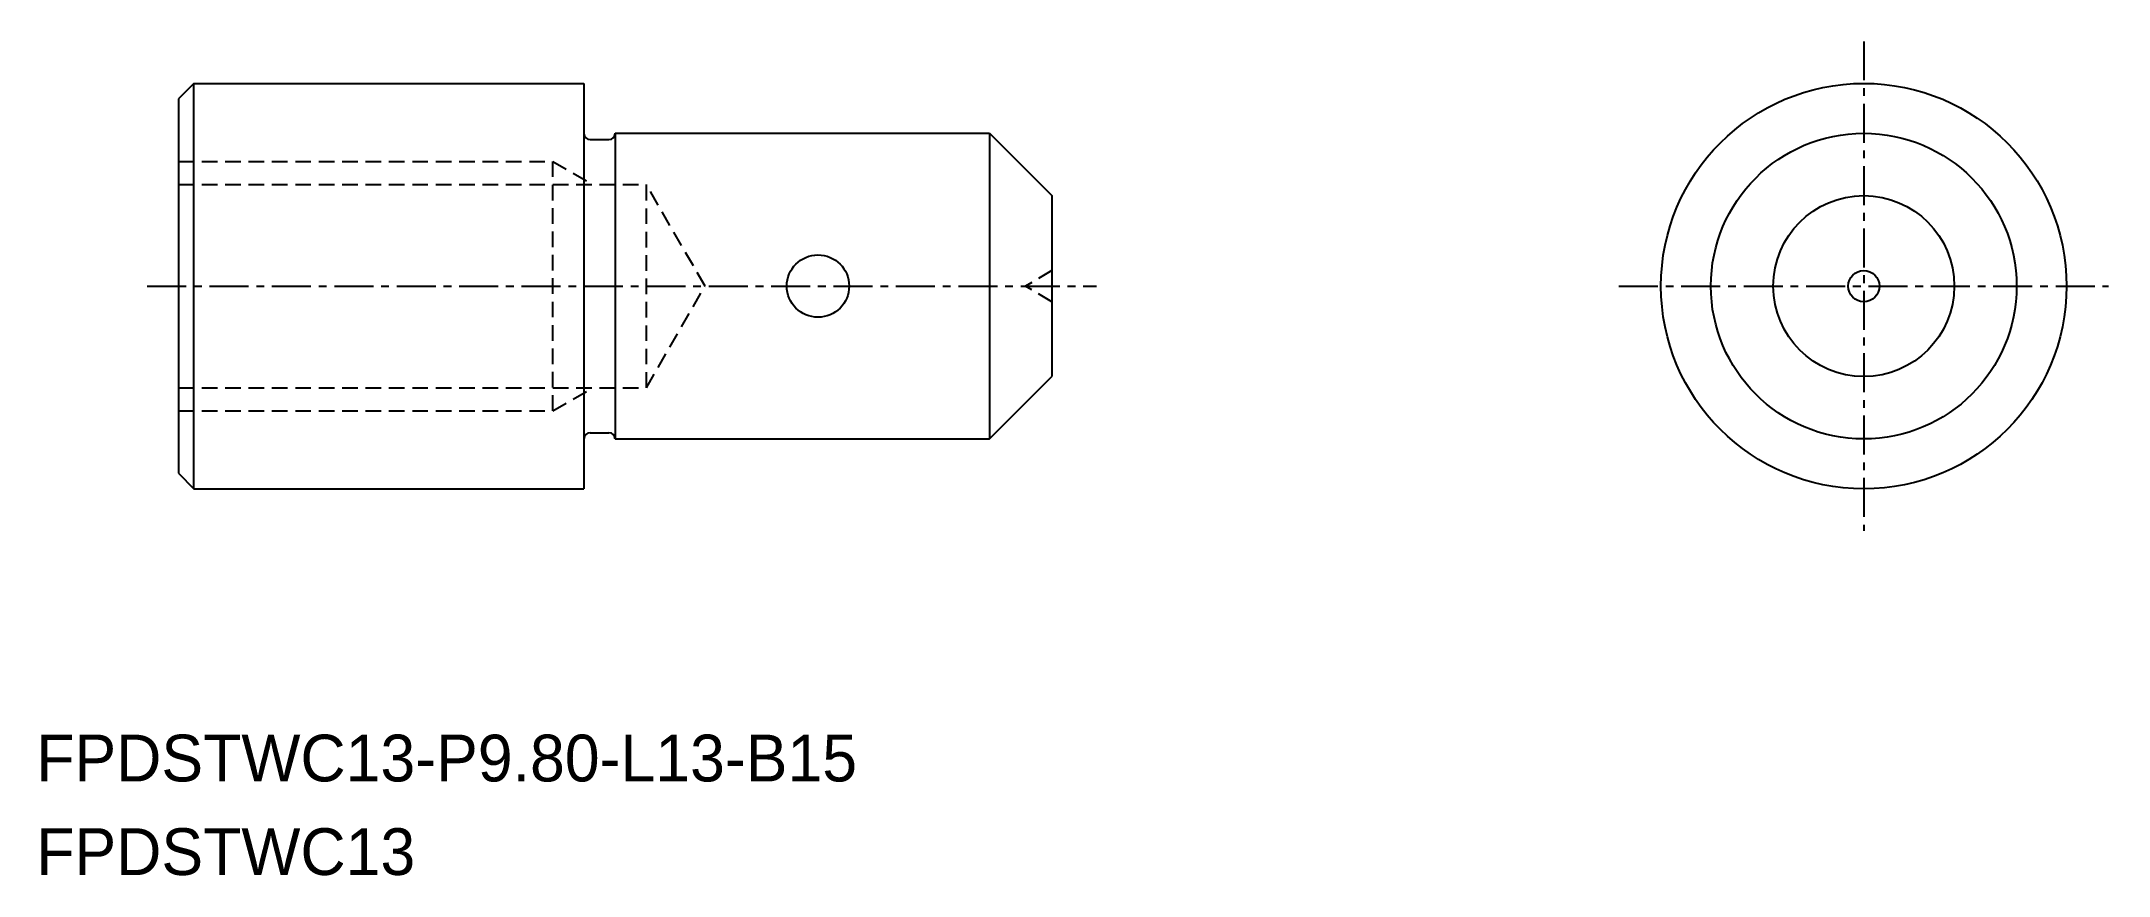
# Model space of a CAD drawing. Extents: x -1427 to -1360.7, y -637.6 to -610.8.
import ezdxf

# ---------------------------------------------------------------- set-up
doc = ezdxf.new("R2010")
doc.units = 0
doc.linetypes.add('CENTER', pattern=[2, 1.25, -0.25, 0.25, -0.25])
doc.linetypes.add('DASHED', pattern=[0.75, 0.5, -0.25])
doc.layers.get('0').update_dxf_attribs({"linetype": 'CONTINUOUS'})
doc.layers.add('CENTER', color=1, linetype='CENTER')

msp = doc.modelspace()

# ---------------------------------------------------------------- linework, layer by layer
at = {"color": 7, "linetype": 'CONTINUOUS'}
for p, q in [((-1422.097, -612.198), (-1422.597, -612.698)), ((-1422.097, -612.198), (-1409.597, -612.198)), ((-1422.097, -625.198), (-1422.097, -612.198)), ((-1409.597, -612.198), (-1409.597, -625.198)), ((-1422.597, -612.698), (-1422.597, -624.698)), ((-1408.597, -613.798), (-1396.597, -613.798)), ((-1396.597, -613.798), (-1394.597, -615.798)), ((-1394.597, -615.798), (-1394.597, -621.598)), ((-1396.597, -623.598), (-1394.597, -621.598)), ((-1408.597, -623.598), (-1396.597, -623.598)), ((-1422.597, -624.698), (-1422.097, -625.198)), ((-1422.097, -625.198), (-1409.597, -625.198))]:
    msp.add_line(p, q, dxfattribs=at)
at = {"linetype": 'CONTINUOUS'}
for p, q in [((-1409.397, -613.998), (-1408.797, -613.998)), ((-1409.397, -623.398), (-1408.797, -623.398))]:
    msp.add_line(p, q, dxfattribs=at)
for p, q in [((-1408.597, -613.798), (-1408.597, -623.598)), ((-1396.597, -613.798), (-1396.597, -623.598))]:
    msp.add_line(p, q)
at = {"color": 3, "linetype": 'DASHED'}
for p, q in [((-1422.597, -614.698), (-1410.597, -614.698)), ((-1410.597, -614.698), (-1409.313, -615.439)), ((-1410.597, -622.698), (-1410.597, -614.698)), ((-1422.597, -615.439), (-1407.597, -615.439)), ((-1407.597, -621.956), (-1407.597, -615.439)), ((-1405.716, -618.698), (-1407.597, -615.439)), ((-1407.597, -621.956), (-1405.716, -618.698)), ((-1394.597, -618.198), (-1395.45, -618.698)), ((-1394.597, -619.198), (-1395.45, -618.698)), ((-1422.597, -621.956), (-1407.597, -621.956)), ((-1410.597, -622.698), (-1409.313, -621.956)), ((-1422.597, -622.698), (-1410.597, -622.698))]:
    msp.add_line(p, q, dxfattribs=at)
at = {"linetype": 'CONTINUOUS'}
for centre, radius in [((-1368.578, -618.698), 6.5), ((-1368.578, -618.698), 4.9), ((-1368.578, -618.698), 2.9), ((-1402.097, -618.698), 1), ((-1368.578, -618.698), 0.5)]:
    msp.add_circle(centre, radius, dxfattribs=at)
for centre, start, end in [((-1409.397, -613.798), 180, 270), ((-1408.797, -613.798), 270, 360), ((-1409.397, -623.598), 90, 180), ((-1408.797, -623.598), 0, 90)]:
    msp.add_arc(centre, 0.2, start, end, dxfattribs=at)
at = {"color": 7, "linetype": 'CONTINUOUS'}
msp.add_point((-1422.597, -618.698), dxfattribs=at)
at = {"layer": 'CENTER', "color": 1, "linetype": 'CENTER'}
for p, q in [((-1368.578, -610.85), (-1368.578, -626.546)), ((-1423.597, -618.698), (-1393.172, -618.698)), ((-1376.426, -618.698), (-1360.73, -618.698))]:
    msp.add_line(p, q, dxfattribs=at)

# ---------------------------------------------------------------- texts
for s, p in [('FPDSTWC13-P9.80-L13-B15', (-1427.152, -634.58)), ('FPDSTWC13', (-1427.152, -637.58))]:
    msp.add_text(s, height=1.5).set_placement(p)

doc.saveas('drawing.dxf')
